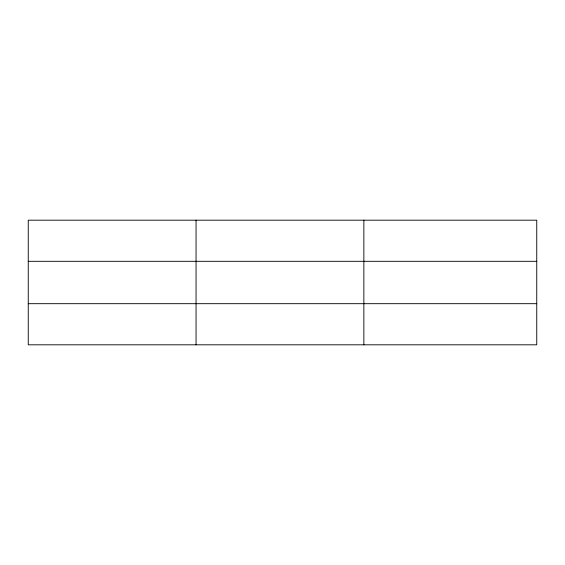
<?xml version="1.0" encoding="UTF-8"?>
<svg xmlns="http://www.w3.org/2000/svg" width="565" height="565" viewBox="0 0 565 565"><rect width="100%" height="100%" fill="white"/><g stroke="black" fill="none" stroke-linecap="round" stroke-linejoin="round"><path stroke-width="0.85" d="M196.055 344.812L196.055 220.188M363.86 344.812L363.86 220.188M536.75 303.688L536.75 344.812L28.25 344.812L28.25 220.188L536.75 220.188L536.75 303.688L28.25 303.688M28.25 261.312L536.75 261.312"/></g></svg>
